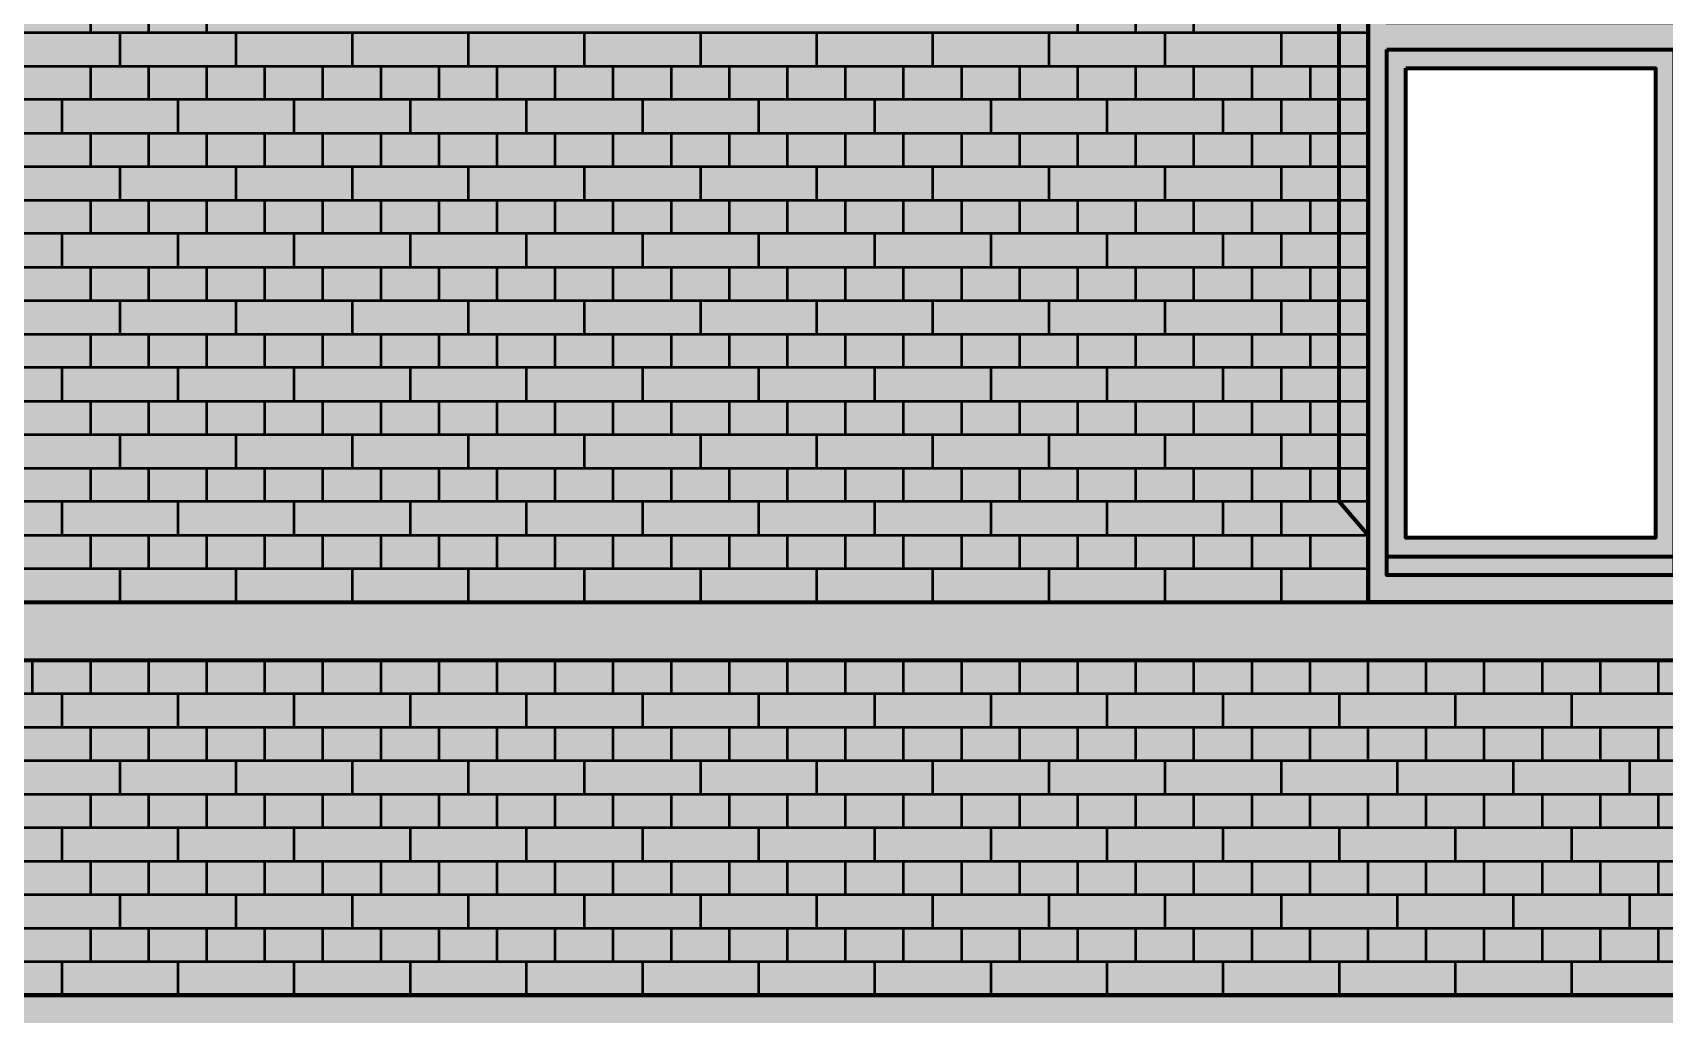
# Model space of a CAD drawing. Header units: millimetres. Extents: x 26 to 140, y 301 to 425.
# Drawn here: x 60.05 to 90.49, y 336.18 to 354.5 of the extents above; entities that cross this region are included whole.
import ezdxf

# ---------------------------------------------------------------- set-up
doc = ezdxf.new("R2010")
doc.units = ezdxf.units.MM
doc.linetypes.add('Volllinie', pattern=[0])
for name, color, linetype, lineweight, true_color in [('Fenster', 178, 'Continuous', 70, 0x000000), ('Fundament', 178, 'Continuous', 25, 0x000000), ('Rot', 178, 'Continuous', 70, 0x000000), ('Schwarz', 178, 'Continuous', 70, 0x000000), ('Zeichnung', 178, 'Continuous', 25, 0x000000)]:
    doc.layers.add(name, color=color, linetype=linetype, lineweight=lineweight, true_color=true_color)

# ---------------------------------------------------------------- blocks, each defined once
blk = doc.blocks.new('$GROUP$4')
at = {"layer": 'Fenster', "linetype": 'ByBlock', "lineweight": -2}
h = blk.add_hatch(color=0, dxfattribs=at)
edge = h.paths.add_edge_path(flags=0)
edge.add_arc((1.887321e-10, -6.075649656526845), 14.12569444517331, 91.01408768441712, 111.85463813492771, ccw=False)
edge.add_line((-0.2499999999950656, 8.047832334763697), (-0.24999999999505, 2.762544788655))
edge.add_line((-0.24999999999505, 2.762544788655), (-5.258333333335, 2.762544788655))
edge.add_line((-5.258333333335, 2.762544788655), (-5.258333333334998, 7.034848965262998))
edge = h.paths.add_edge_path(flags=0)
edge.add_arc((1.886842e-10, -6.075649656527265), 14.12569444517373, 68.1453618667224, 88.98591231707388, ccw=False)
edge.add_line((5.258333333334989, 7.034848965414406), (5.258333333335, 2.762544788655))
edge.add_line((5.258333333335, 2.762544788655), (0.2500000000049498, 2.762544788655))
edge.add_line((0.2500000000049498, 2.762544788655), (0.2500000000049594, 8.0478323347702))
h.paths.add_polyline_path([(-5.258333333335, 1.2125447886551), (-0.5999999999949601, 1.2125447886551), (-0.59999999999496, -7.549955211370701), (-5.258333333335, -7.5499552113707)], flags=0)
h.paths.add_polyline_path([(0.60000000000502, 1.2125447886551), (5.258333333335, 1.2125447886551), (5.258333333335, -7.549955211370701), (0.6000000000050196, -7.5499552113707)], flags=0)
edge = h.paths.add_edge_path(flags=0)
edge.add_line((-5.958333333335, -8.7499552113707), (5.958333333335, -8.7499552113707))
edge.add_line((5.958333333335, -8.7499552113707), (5.9583333333256, 7.500044788799901))
edge.add_arc((4.08972e-11, -6.075649659124306), 14.82569444755184, 66.30346752874787, 113.6965324714537)
edge.add_line((-5.958333333267677, 7.500044788724518), (-5.958333333335, -8.749955211370702))
at = {"layer": 'Fenster', "color": 0, "linetype": 'ByBlock', "lineweight": -2, "flags": 128}
for points in [[(-5.958333333335, -8.7499552113707), (5.958333333335, -8.7499552113707), (5.9583333333256, 7.5000447887999, 0.20979020974032), (-5.9583333332438, 7.5000447886701)], [(-5.258333333335, 7.034848965263, -0.09118553228414), (-0.24999999999505, 8.0478323347637), (-0.24999999999505, 2.762544788655), (-5.258333333335, 2.762544788655)], [(0.25000000000495, 8.0478323347702, -0.09118553228344), (5.258333333335, 7.0348489654144), (5.258333333335, 2.762544788655), (0.25000000000495, 2.762544788655)]]:
    blk.add_lwpolyline(points, format="xyb", close=True, dxfattribs=at)
blk.add_lwpolyline([(-5.608333333335, 7.2694740555302, -0.20158764920949), (5.608333333335, 7.2694740556888), (5.608333333335, 2.0625447886551), (-5.608333333335, 2.0625447886551), (-5.608333333335, 7.2694740555302)], format="xyb", dxfattribs=at)
at = {"layer": 'Fenster', "flags": 128}
for points in [[(-5.608333333335, 2.4125447886551), (5.608333333335, 2.4125447886551)], [(-5.608333333335, -7.8999552113708), (-0.24999999999505, -7.8999552113708)], [(0.25000000000495, -7.8999552113708), (5.608333333335, -7.8999552113708)]]:
    blk.add_lwpolyline(points, dxfattribs=at)
at = {"layer": 'Fenster', "color": 0, "linetype": 'ByBlock', "lineweight": -2, "flags": 128}
for points in [[(-5.608333333335, 1.5625447886551), (-0.24999999999505, 1.5625447886551), (-0.24999999999505, -8.2499552113707), (-5.608333333335, -8.2499552113707), (-5.608333333335, 1.5625447886551)], [(0.25000000000495, 1.5625447886551), (5.608333333335, 1.5625447886551), (5.608333333335, -8.2499552113707), (0.25000000000495, -8.2499552113707), (0.25000000000495, 1.5625447886551)]]:
    blk.add_lwpolyline(points, dxfattribs=at)
for points in [[(-5.258333333335, 1.2125447886551), (-0.59999999999496, 1.2125447886551), (-0.59999999999496, -7.5499552113707), (-5.258333333335, -7.5499552113707)], [(0.60000000000502, 1.2125447886551), (5.258333333335, 1.2125447886551), (5.258333333335, -7.5499552113707), (0.60000000000502, -7.5499552113707)]]:
    blk.add_lwpolyline(points, close=True, dxfattribs=at)

msp = doc.modelspace()

# ---------------------------------------------------------------- hatches: boundary and pattern name
at = {"layer": 'Fundament', "linetype": 'Volllinie', "lineweight": 50, "true_color": 0xccc4ba}
msp.add_hatch(color=9, dxfattribs=at).paths.add_polyline_path([(41.63263333328399, 332.54166666667), (41.63263333328399, 336.54166666667), (140.215966666614, 336.54166666667), (140.215966666614, 332.54166666667)], flags=0)
at = {"layer": 'Rot', "linetype": 'Volllinie', "lineweight": 70, "true_color": 0xcc3300}
h = msp.add_hatch(color=22, dxfattribs=at)
edge = h.paths.add_edge_path(flags=0)
edge.add_line((84.96596666661401, 343.87500000001), (84.96596666661401, 360.12500000001))
edge.add_arc((90.92429999992899, 346.5493055556329), 14.82569444438, 66.30346752314699, 113.6965324768685, ccw=False)
edge.add_line((96.88263333324215, 360.1250000000158), (96.88263333328399, 343.87500000001))
edge.add_line((96.88263333328399, 343.87500000001), (84.96596666661401, 343.87500000001))
edge = h.paths.add_edge_path(flags=0)
edge.add_line((87.13263333328399, 377.91666666668), (87.13263333328399, 393.54166666668))
edge.add_arc((90.924299999949, 382.3527777783834), 11.81388888832744, 71.27961839525898, 108.72038160474091, ccw=False)
edge.add_line((94.71596666661402, 393.54166666668), (94.71596666661401, 377.91666666668))
edge.add_line((94.71596666661401, 377.91666666668), (87.13263333328399, 377.91666666668))
edge = h.paths.add_edge_path(flags=0)
edge.add_line((82.25763333328399, 404.16666666671), (82.25763333328399, 411.97916666672))
edge.add_arc((85.236799999944, 405.1913194445243), 7.41284722219529, 66.30346752313602, 113.69653247686401, ccw=False)
edge.add_line((88.215966666604, 411.9791666667201), (88.215966666604, 404.16666666671))
edge.add_line((88.215966666604, 404.16666666671), (82.25763333328399, 404.16666666671))
edge = h.paths.add_edge_path(flags=0)
edge.add_line((92.54929999994397, 404.1666666667), (92.54929999994397, 411.97916666671))
edge.add_arc((95.52846666661898, 405.1913194445719), 7.412847222148506, 66.30346752285061, 113.69653247714939, ccw=False)
edge.add_line((98.507633333294, 411.9791666667099), (98.507633333294, 404.1666666667))
edge.add_line((98.507633333294, 404.1666666667), (92.54929999994397, 404.1666666667))
h.paths.add_polyline_path([(41.63263333328399, 336.54166666667), (140.215966666614, 336.54166666667), (140.215966666614, 404.16666666662), (105.007633333294, 404.16666666662), (105.007633333294, 415.41666666666), (95.63263333314399, 424.79166666681), (85.13263333339398, 424.79166666681), (75.757633333294, 415.41666666666), (75.757633333294, 404.16666666662), (41.63263333328399, 404.16666666662)], flags=0)

# ---------------------------------------------------------------- linework, layer by layer
at = {"layer": 'Schwarz', "flags": 128}
msp.add_lwpolyline([(41.63263333328399, 336.54166666667), (140.215966666614, 336.54166666667), (140.215966666614, 404.16666666662), (105.007633333294, 404.16666666662), (105.007633333294, 415.41666666666), (95.63263333314399, 424.79166666681), (85.13263333339398, 424.79166666681), (75.757633333294, 415.41666666666), (75.757633333294, 404.16666666662), (41.63263333328399, 404.16666666662)], close=True, dxfattribs=at)
msp.add_lwpolyline([(84.96596666661401, 343.87500000001), (84.96596666661401, 360.12500000001, -0.2097902097905), (96.88263333324397, 360.12500000002), (96.88263333328399, 343.87500000001)], format="xyb", close=True, dxfattribs=at)
at = {"layer": 'Schwarz', "color": 178, "linetype": 'Volllinie', "lineweight": 70, "true_color": 0x000000, "flags": 128}
msp.add_lwpolyline([(84.96596666661401, 345.12500000001), (84.42429999995397, 345.75000000001), (84.42429999995397, 358.25000000002), (84.96596666661401, 358.87500000001)], dxfattribs=at)
at = {"layer": 'Schwarz', "flags": 128}
for points in [[(41.63263333328399, 343.87500000001), (84.96596666661401, 343.87500000001)], [(41.63263333328399, 342.79166666667), (140.215966666614, 342.79166666667)]]:
    msp.add_lwpolyline(points, dxfattribs=at)
at = {"layer": 'Schwarz', "color": 178, "linetype": 'Volllinie', "lineweight": 70, "true_color": 0x000000, "flags": 128}
msp.add_lwpolyline([(41.63263333328399, 336.54166666667), (41.63263333328399, 332.54166666667), (140.215966666614, 332.54166666667), (140.215966666614, 336.54166666667)], close=True, dxfattribs=at)
at = {"layer": 'Zeichnung', "color": 1, "linetype": 'Volllinie', "lineweight": 50, "true_color": 0xff0000, "flags": 128}
for points in [[(61.13263333328399, 354.50000000001), (61.13263333328399, 355.12500000001)], [(62.21596666661401, 354.50000000001), (62.21596666661401, 355.12500000001)], [(63.29929999994397, 354.50000000001), (63.29929999994397, 355.12500000001)], [(79.54929999995397, 354.50000000001), (79.54929999995397, 355.12500000001)], [(80.63263333328399, 354.50000000001), (80.63263333328399, 355.12500000001)], [(81.71596666661401, 354.50000000001), (81.71596666661401, 355.12500000001)], [(41.63263333328399, 354.50000000001), (84.96596666661401, 354.50000000001)], [(61.67429999994397, 354.50000000001), (61.67429999994397, 353.87500000002)], [(63.84096666661401, 354.50000000001), (63.84096666661401, 353.87500000002)], [(66.00763333328399, 354.50000000001), (66.00763333328399, 353.87500000002)], [(68.17429999994397, 354.50000000001), (68.17429999994397, 353.87500000002)], [(70.34096666661401, 354.50000000001), (70.34096666661401, 353.87500000002)], [(72.50763333328399, 354.50000000001), (72.50763333328399, 353.87500000002)], [(74.67429999994397, 354.50000000001), (74.67429999994397, 353.87500000002)], [(76.84096666661401, 354.50000000001), (76.84096666661401, 353.87500000002)], [(79.00763333328399, 354.50000000001), (79.00763333328399, 353.87500000002)], [(81.17429999994397, 354.50000000001), (81.17429999994397, 353.87500000002)], [(83.34096666661401, 354.50000000001), (83.34096666661401, 353.87500000002)], [(41.63263333328399, 353.87500000001), (84.96596666661401, 353.87500000001)], [(61.13263333328399, 353.25000000001), (61.13263333328399, 353.87500000001)], [(62.21596666661401, 353.25000000001), (62.21596666661401, 353.87500000001)], [(63.29929999994397, 353.25000000001), (63.29929999994397, 353.87500000001)], [(64.38263333328399, 353.25000000001), (64.38263333328399, 353.87500000002)], [(65.46596666661401, 353.25000000001), (65.46596666661401, 353.87500000002)], [(66.54929999995397, 353.25000000001), (66.54929999995397, 353.87500000002)], [(67.63263333328399, 353.25000000001), (67.63263333328399, 353.87500000002)], [(68.71596666661401, 353.25000000001), (68.71596666661401, 353.87500000002)], [(69.79929999995397, 353.25000000002), (69.79929999995397, 353.87500000002)], [(70.88263333328399, 353.25000000002), (70.88263333328399, 353.87500000002)], [(71.96596666661401, 353.25000000002), (71.96596666661401, 353.87500000002)], [(73.04929999995397, 353.25000000002), (73.04929999995397, 353.87500000002)], [(74.13263333328399, 353.25000000002), (74.13263333328399, 353.87500000002)], [(75.21596666661401, 353.25000000002), (75.21596666661401, 353.87500000002)], [(76.29929999995397, 353.25000000002), (76.29929999995397, 353.87500000002)], [(77.38263333328399, 353.25000000002), (77.38263333328399, 353.87500000002)], [(78.46596666661401, 353.25000000002), (78.46596666661401, 353.87500000002)], [(79.54929999995397, 353.25000000001), (79.54929999995397, 353.87500000001)], [(80.63263333328399, 353.25000000001), (80.63263333328399, 353.87500000001)], [(81.71596666661401, 353.25000000001), (81.71596666661401, 353.87500000001)], [(82.79929999995397, 353.25000000001), (82.79929999995397, 353.87500000002)], [(83.88263333328399, 353.87500000002), (83.88263333328399, 353.25000000001)], [(84.96596666661401, 353.25000000001), (41.63263333328399, 353.25000000001)], [(60.59096666661401, 353.25000000001), (60.59096666661401, 352.62500000001)], [(62.75763333328399, 353.25000000001), (62.75763333328399, 352.62500000001)], [(64.92429999995397, 353.25000000001), (64.92429999995397, 352.62500000001)], [(67.09096666661401, 353.25000000001), (67.09096666661401, 352.62500000001)], [(69.25763333328399, 353.25000000001), (69.25763333328399, 352.62500000001)], [(71.42429999995397, 353.25000000001), (71.42429999995397, 352.62500000001)], [(73.59096666661401, 353.25000000001), (73.59096666661401, 352.62500000001)], [(75.75763333328399, 353.25000000001), (75.75763333328399, 352.62500000001)], [(77.92429999995397, 353.25000000001), (77.92429999995397, 352.62500000001)], [(80.09096666661401, 353.25000000001), (80.09096666661401, 352.62500000001)], [(82.25763333328399, 353.25000000001), (82.25763333328399, 352.62500000001)], [(83.34096666661401, 353.25000000001), (83.34096666661401, 352.62500000001)], [(41.63263333328399, 352.62500000001), (84.96596666661401, 352.62500000001)], [(61.13263333328399, 352.00000000002), (61.13263333328399, 352.62500000001)], [(62.21596666661401, 352.00000000002), (62.21596666661401, 352.62500000001)], [(63.29929999994397, 352.00000000002), (63.29929999994397, 352.62500000001)], [(64.38263333328399, 352.00000000002), (64.38263333328399, 352.62500000001)], [(65.46596666661401, 352.00000000002), (65.46596666661401, 352.62500000001)], [(66.54929999995397, 352.00000000002), (66.54929999995397, 352.62500000001)], [(67.63263333328399, 352.00000000002), (67.63263333328399, 352.62500000001)], [(68.71596666661401, 352.00000000002), (68.71596666661401, 352.62500000001)], [(69.79929999995397, 352.00000000002), (69.79929999995397, 352.62500000001)], [(70.88263333328399, 352.00000000002), (70.88263333328399, 352.62500000001)], [(71.96596666661401, 352.00000000002), (71.96596666661401, 352.62500000001)], [(73.04929999995397, 352.00000000002), (73.04929999995397, 352.62500000001)], [(74.13263333328399, 352.00000000002), (74.13263333328399, 352.62500000001)], [(75.21596666661401, 352.00000000002), (75.21596666661401, 352.62500000002)], [(76.29929999995397, 352.00000000002), (76.29929999995397, 352.62500000002)], [(77.38263333328399, 352.00000000002), (77.38263333328399, 352.62500000002)], [(78.46596666661401, 352.00000000002), (78.46596666661401, 352.62500000002)], [(79.54929999995397, 352.00000000002), (79.54929999995397, 352.62500000001)], [(80.63263333328399, 352.00000000002), (80.63263333328399, 352.62500000001)], [(81.71596666661401, 352.00000000002), (81.71596666661401, 352.62500000001)], [(82.79929999995397, 352.00000000002), (82.79929999995397, 352.62500000001)], [(83.88263333328399, 352.62500000002), (83.88263333328399, 352.00000000002)], [(41.63263333328399, 352.00000000002), (84.96596666661401, 352.00000000002)], [(61.67429999994397, 352.00000000002), (61.67429999994397, 351.37500000001)], [(63.84096666661401, 352.00000000002), (63.84096666661401, 351.37500000001)], [(66.00763333328399, 352.00000000002), (66.00763333328399, 351.37500000001)], [(68.17429999994397, 352.00000000002), (68.17429999994397, 351.37500000001)], [(70.34096666661401, 352.00000000002), (70.34096666661401, 351.37500000001)], [(72.50763333328399, 352.00000000002), (72.50763333328399, 351.37500000001)], [(74.67429999994397, 352.00000000002), (74.67429999994397, 351.37500000001)], [(76.84096666661401, 352.00000000002), (76.84096666661401, 351.37500000001)], [(79.00763333328399, 352.00000000002), (79.00763333328399, 351.37500000001)], [(81.17429999994397, 352.00000000002), (81.17429999994397, 351.37500000001)], [(83.34096666661401, 352.00000000002), (83.34096666661401, 351.37500000001)], [(41.63263333328399, 351.37500000001), (84.96596666661401, 351.37500000001)], [(61.13263333328399, 350.75000000001), (61.13263333328399, 351.37500000001)], [(62.21596666661401, 350.75000000001), (62.21596666661401, 351.37500000001)], [(63.29929999994397, 350.75000000001), (63.29929999994397, 351.37500000001)], [(64.38263333328399, 350.75000000001), (64.38263333328399, 351.37500000001)], [(65.46596666661401, 350.75000000001), (65.46596666661401, 351.37500000001)], [(66.54929999995397, 350.75000000001), (66.54929999995397, 351.37500000001)], [(67.63263333328399, 350.75000000001), (67.63263333328399, 351.37500000001)], [(68.71596666661401, 350.75000000001), (68.71596666661401, 351.37500000001)], [(69.79929999995397, 350.75000000001), (69.79929999995397, 351.37500000001)], [(70.88263333328399, 350.75000000001), (70.88263333328399, 351.37500000001)], [(71.96596666661401, 350.75000000001), (71.96596666661401, 351.37500000001)], [(73.04929999995397, 350.75000000001), (73.04929999995397, 351.37500000001)], [(74.13263333328399, 350.75000000001), (74.13263333328399, 351.37500000001)], [(75.21596666661401, 350.75000000001), (75.21596666661401, 351.37500000001)], [(76.29929999995397, 350.75000000001), (76.29929999995397, 351.37500000001)], [(77.38263333328399, 350.75000000001), (77.38263333328399, 351.37500000001)], [(78.46596666661401, 350.75000000001), (78.46596666661401, 351.37500000001)], [(79.54929999995397, 350.75000000001), (79.54929999995397, 351.37500000001)], [(80.63263333328399, 350.75000000001), (80.63263333328399, 351.37500000001)], [(81.71596666661401, 350.75000000001), (81.71596666661401, 351.37500000001)], [(82.79929999995397, 350.75000000001), (82.79929999995397, 351.37500000001)], [(83.88263333328399, 351.37500000001), (83.88263333328399, 350.75000000001)], [(84.96596666661401, 350.75000000001), (41.63263333328399, 350.75000000001)], [(60.59096666661401, 350.75000000001), (60.59096666661401, 350.12500000001)], [(62.75763333328399, 350.75000000001), (62.75763333328399, 350.12500000001)], [(64.92429999995397, 350.75000000001), (64.92429999995397, 350.12500000001)], [(67.09096666661401, 350.75000000001), (67.09096666661401, 350.12500000001)], [(69.25763333328399, 350.75000000001), (69.25763333328399, 350.12500000001)], [(71.42429999995397, 350.75000000001), (71.42429999995397, 350.12500000001)], [(73.59096666661401, 350.75000000001), (73.59096666661401, 350.12500000001)], [(75.75763333328399, 350.75000000001), (75.75763333328399, 350.12500000001)], [(77.92429999995397, 350.75000000001), (77.92429999995397, 350.12500000001)], [(80.09096666661401, 350.75000000001), (80.09096666661401, 350.12500000001)], [(82.25763333328399, 350.75000000001), (82.25763333328399, 350.12500000001)], [(83.34096666661401, 350.75000000001), (83.34096666661401, 350.12500000001)], [(41.63263333328399, 350.12500000001), (84.96596666661401, 350.12500000001)], [(61.13263333328399, 349.50000000001), (61.13263333328399, 350.12500000001)], [(62.21596666661401, 349.50000000001), (62.21596666661401, 350.12500000001)], [(63.29929999994397, 349.50000000001), (63.29929999994397, 350.12500000001)], [(64.38263333328399, 349.50000000001), (64.38263333328399, 350.12500000001)], [(65.46596666661401, 349.50000000001), (65.46596666661401, 350.12500000001)], [(66.54929999995397, 349.50000000001), (66.54929999995397, 350.12500000001)], [(67.63263333328399, 349.50000000001), (67.63263333328399, 350.12500000001)], [(68.71596666661401, 349.50000000001), (68.71596666661401, 350.12500000001)], [(69.79929999995397, 349.50000000001), (69.79929999995397, 350.12500000001)], [(70.88263333328399, 349.50000000001), (70.88263333328399, 350.12500000001)], [(71.96596666661401, 349.50000000001), (71.96596666661401, 350.12500000001)], [(73.04929999995397, 349.50000000001), (73.04929999995397, 350.12500000001)], [(74.13263333328399, 349.50000000001), (74.13263333328399, 350.12500000001)], [(75.21596666661401, 349.50000000001), (75.21596666661401, 350.12500000001)], [(76.29929999995397, 349.50000000001), (76.29929999995397, 350.12500000001)], [(77.38263333328399, 349.50000000001), (77.38263333328399, 350.12500000001)], [(78.46596666661401, 349.50000000001), (78.46596666661401, 350.12500000001)], [(79.54929999995397, 349.50000000001), (79.54929999995397, 350.12500000001)], [(80.63263333328399, 349.50000000001), (80.63263333328399, 350.12500000001)], [(81.71596666661401, 349.50000000001), (81.71596666661401, 350.12500000001)], [(82.79929999995397, 349.50000000001), (82.79929999995397, 350.12500000001)], [(83.88263333328399, 350.12500000001), (83.88263333328399, 349.50000000001)], [(41.63263333328399, 349.50000000001), (84.96596666661401, 349.50000000001)], [(61.67429999994397, 349.50000000001), (61.67429999994397, 348.87500000001)], [(63.84096666661401, 349.50000000001), (63.84096666661401, 348.87500000001)], [(66.00763333328399, 349.50000000001), (66.00763333328399, 348.87500000001)], [(68.17429999994397, 349.50000000001), (68.17429999994397, 348.87500000001)], [(70.34096666661401, 349.50000000001), (70.34096666661401, 348.87500000001)], [(72.50763333328399, 349.50000000001), (72.50763333328399, 348.87500000001)], [(74.67429999994397, 349.50000000001), (74.67429999994397, 348.87500000001)], [(76.84096666661401, 349.50000000001), (76.84096666661401, 348.87500000001)], [(79.00763333328399, 349.50000000001), (79.00763333328399, 348.87500000001)], [(81.17429999994397, 349.50000000001), (81.17429999994397, 348.87500000001)], [(83.34096666661401, 349.50000000001), (83.34096666661401, 348.87500000001)], [(41.63263333328399, 348.87500000001), (84.96596666661401, 348.87500000001)], [(61.13263333328399, 348.25000000001), (61.13263333328399, 348.87500000001)], [(62.21596666661401, 348.25000000001), (62.21596666661401, 348.87500000001)], [(63.29929999994397, 348.25000000001), (63.29929999994397, 348.87500000001)], [(64.38263333328399, 348.25000000001), (64.38263333328399, 348.87500000001)], [(65.46596666661401, 348.25000000001), (65.46596666661401, 348.87500000001)], [(66.54929999995397, 348.25000000001), (66.54929999995397, 348.87500000001)], [(67.63263333328399, 348.25000000001), (67.63263333328399, 348.87500000001)], [(68.71596666661401, 348.25000000001), (68.71596666661401, 348.87500000001)], [(69.79929999995397, 348.25000000001), (69.79929999995397, 348.87500000001)], [(70.88263333328399, 348.25000000001), (70.88263333328399, 348.87500000001)], [(71.96596666661401, 348.25000000001), (71.96596666661401, 348.87500000001)], [(73.04929999995397, 348.25000000001), (73.04929999995397, 348.87500000001)], [(74.13263333328399, 348.25000000001), (74.13263333328399, 348.87500000001)], [(75.21596666661401, 348.25000000001), (75.21596666661401, 348.87500000001)], [(76.29929999995397, 348.25000000001), (76.29929999995397, 348.87500000001)], [(77.38263333328399, 348.25000000001), (77.38263333328399, 348.87500000001)], [(78.46596666661401, 348.25000000001), (78.46596666661401, 348.87500000001)], [(79.54929999995397, 348.25000000001), (79.54929999995397, 348.87500000001)], [(80.63263333328399, 348.25000000001), (80.63263333328399, 348.87500000001)], [(81.71596666661401, 348.25000000001), (81.71596666661401, 348.87500000001)], [(82.79929999995397, 348.25000000001), (82.79929999995397, 348.87500000001)], [(83.88263333328399, 348.87500000001), (83.88263333328399, 348.25000000001)], [(84.96596666661401, 348.25000000001), (41.63263333328399, 348.25000000001)], [(60.59096666661401, 348.25000000001), (60.59096666661401, 347.62500000001)], [(62.75763333328399, 348.25000000001), (62.75763333328399, 347.62500000001)], [(64.92429999995397, 348.25000000001), (64.92429999995397, 347.62500000001)], [(67.09096666661401, 348.25000000001), (67.09096666661401, 347.62500000001)], [(69.25763333328399, 348.25000000001), (69.25763333328399, 347.62500000001)], [(71.42429999995397, 348.25000000001), (71.42429999995397, 347.62500000001)], [(73.59096666661401, 348.25000000001), (73.59096666661401, 347.62500000001)], [(75.75763333328399, 348.25000000001), (75.75763333328399, 347.62500000001)], [(77.92429999995397, 348.25000000001), (77.92429999995397, 347.62500000001)], [(80.09096666661401, 348.25000000001), (80.09096666661401, 347.62500000001)], [(82.25763333328399, 348.25000000001), (82.25763333328399, 347.62500000001)], [(83.34096666661401, 348.25000000001), (83.34096666661401, 347.62500000001)], [(41.63263333328399, 347.62500000001), (84.96596666661401, 347.62500000001)], [(61.13263333328399, 347.00000000001), (61.13263333328399, 347.62500000001)], [(62.21596666661401, 347.00000000001), (62.21596666661401, 347.62500000001)], [(63.29929999994397, 347.00000000001), (63.29929999994397, 347.62500000001)], [(64.38263333328399, 347.00000000001), (64.38263333328399, 347.62500000001)], [(65.46596666661401, 347.00000000001), (65.46596666661401, 347.62500000001)], [(66.54929999995397, 347.00000000001), (66.54929999995397, 347.62500000001)], [(67.63263333328399, 347.00000000001), (67.63263333328399, 347.62500000001)], [(68.71596666661401, 347.00000000001), (68.71596666661401, 347.62500000001)], [(69.79929999995397, 347.00000000001), (69.79929999995397, 347.62500000001)], [(70.88263333328399, 347.00000000001), (70.88263333328399, 347.62500000001)], [(71.96596666661401, 347.00000000001), (71.96596666661401, 347.62500000001)], [(73.04929999995397, 347.00000000001), (73.04929999995397, 347.62500000001)], [(74.13263333328399, 347.00000000001), (74.13263333328399, 347.62500000001)], [(75.21596666661401, 347.00000000001), (75.21596666661401, 347.62500000001)], [(76.29929999995397, 347.00000000001), (76.29929999995397, 347.62500000001)], [(77.38263333328399, 347.00000000001), (77.38263333328399, 347.62500000001)], [(78.46596666661401, 347.00000000001), (78.46596666661401, 347.62500000001)], [(79.54929999995397, 347.00000000001), (79.54929999995397, 347.62500000001)], [(80.63263333328399, 347.00000000001), (80.63263333328399, 347.62500000001)], [(81.71596666661401, 347.00000000001), (81.71596666661401, 347.62500000001)], [(82.79929999995397, 347.00000000001), (82.79929999995397, 347.62500000001)], [(83.88263333328399, 347.62500000001), (83.88263333328399, 347.00000000001)], [(41.63263333328399, 347.00000000001), (84.96596666661401, 347.00000000001)], [(61.67429999994397, 347.00000000001), (61.67429999994397, 346.37500000001)], [(63.84096666661401, 347.00000000001), (63.84096666661401, 346.37500000001)], [(66.00763333328399, 347.00000000001), (66.00763333328399, 346.37500000001)], [(68.17429999994397, 347.00000000001), (68.17429999994397, 346.37500000001)], [(70.34096666661401, 347.00000000001), (70.34096666661401, 346.37500000001)], [(72.50763333328399, 347.00000000001), (72.50763333328399, 346.37500000001)], [(74.67429999994397, 347.00000000001), (74.67429999994397, 346.37500000001)], [(76.84096666661401, 347.00000000001), (76.84096666661401, 346.37500000001)], [(79.00763333328399, 347.00000000001), (79.00763333328399, 346.37500000001)], [(81.17429999994397, 347.00000000001), (81.17429999994397, 346.37500000001)], [(83.34096666661401, 347.00000000001), (83.34096666661401, 346.37500000001)], [(41.63263333328399, 346.37500000001), (84.96596666661401, 346.37500000001)], [(61.13263333328399, 345.75000000001), (61.13263333328399, 346.37500000001)], [(62.21596666661401, 345.75000000001), (62.21596666661401, 346.37500000001)], [(63.29929999994397, 345.75000000001), (63.29929999994397, 346.37500000001)], [(64.38263333328399, 345.75000000001), (64.38263333328399, 346.37500000001)], [(65.46596666661401, 345.75000000001), (65.46596666661401, 346.37500000001)], [(66.54929999995397, 345.75000000001), (66.54929999995397, 346.37500000001)], [(67.63263333328399, 345.75000000001), (67.63263333328399, 346.37500000001)], [(68.71596666661401, 345.75000000001), (68.71596666661401, 346.37500000001)], [(69.79929999995397, 345.75000000001), (69.79929999995397, 346.37500000001)], [(70.88263333328399, 345.75000000001), (70.88263333328399, 346.37500000001)], [(71.96596666661401, 345.75000000001), (71.96596666661401, 346.37500000001)], [(73.04929999995397, 345.75000000001), (73.04929999995397, 346.37500000001)], [(74.13263333328399, 345.75000000001), (74.13263333328399, 346.37500000001)], [(75.21596666661401, 345.75000000001), (75.21596666661401, 346.37500000001)], [(76.29929999995397, 345.75000000001), (76.29929999995397, 346.37500000001)], [(77.38263333328399, 345.75000000001), (77.38263333328399, 346.37500000001)], [(78.46596666661401, 345.75000000001), (78.46596666661401, 346.37500000001)], [(79.54929999995397, 345.75000000001), (79.54929999995397, 346.37500000001)], [(80.63263333328399, 345.75000000001), (80.63263333328399, 346.37500000001)], [(81.71596666661401, 345.75000000001), (81.71596666661401, 346.37500000001)], [(82.79929999995397, 345.75000000001), (82.79929999995397, 346.37500000001)], [(83.88263333328399, 346.37500000001), (83.88263333328399, 345.75000000001)], [(84.96596666661401, 345.75000000001), (41.63263333328399, 345.75000000001)], [(60.59096666661401, 345.75000000001), (60.59096666661401, 345.12500000001)], [(62.75763333328399, 345.75000000001), (62.75763333328399, 345.12500000001)], [(64.92429999995397, 345.75000000001), (64.92429999995397, 345.12500000001)], [(67.09096666661401, 345.75000000001), (67.09096666661401, 345.12500000001)], [(69.25763333328399, 345.75000000001), (69.25763333328399, 345.12500000001)], [(71.42429999995397, 345.75000000001), (71.42429999995397, 345.12500000001)], [(73.59096666661401, 345.75000000001), (73.59096666661401, 345.12500000001)], [(75.75763333328399, 345.75000000001), (75.75763333328399, 345.12500000001)], [(77.92429999995397, 345.75000000001), (77.92429999995397, 345.12500000001)], [(80.09096666661401, 345.75000000001), (80.09096666661401, 345.12500000001)], [(82.25763333328399, 345.75000000001), (82.25763333328399, 345.12500000001)], [(83.34096666661401, 345.75000000001), (83.34096666661401, 345.12500000001)], [(41.63263333328399, 345.12500000001), (84.96596666661401, 345.12500000001)], [(61.13263333328399, 344.50000000001), (61.13263333328399, 345.12500000001)], [(62.21596666661401, 344.50000000001), (62.21596666661401, 345.12500000001)], [(63.29929999994397, 344.50000000001), (63.29929999994397, 345.12500000001)], [(64.38263333328399, 344.50000000001), (64.38263333328399, 345.12500000001)], [(65.46596666661401, 344.50000000001), (65.46596666661401, 345.12500000001)], [(66.54929999995397, 344.50000000001), (66.54929999995397, 345.12500000001)], [(67.63263333328399, 344.50000000001), (67.63263333328399, 345.12500000001)], [(68.71596666661401, 344.50000000001), (68.71596666661401, 345.12500000001)], [(69.79929999995397, 344.50000000001), (69.79929999995397, 345.12500000001)], [(70.88263333328399, 344.50000000001), (70.88263333328399, 345.12500000001)], [(71.96596666661401, 344.50000000001), (71.96596666661401, 345.12500000001)], [(73.04929999995397, 344.50000000001), (73.04929999995397, 345.12500000001)], [(74.13263333328399, 344.50000000001), (74.13263333328399, 345.12500000001)], [(75.21596666661401, 344.50000000001), (75.21596666661401, 345.12500000001)], [(76.29929999995397, 344.50000000001), (76.29929999995397, 345.12500000001)], [(77.38263333328399, 344.50000000001), (77.38263333328399, 345.12500000001)], [(78.46596666661401, 344.50000000001), (78.46596666661401, 345.12500000001)], [(79.54929999995397, 344.50000000001), (79.54929999995397, 345.12500000001)], [(80.63263333328399, 344.50000000001), (80.63263333328399, 345.12500000001)], [(81.71596666661401, 344.50000000001), (81.71596666661401, 345.12500000001)], [(82.79929999995397, 344.50000000001), (82.79929999995397, 345.12500000001)], [(83.88263333328399, 345.12500000001), (83.88263333328399, 344.50000000001)], [(41.63263333328399, 344.50000000001), (84.96596666661401, 344.50000000001)], [(61.67429999994397, 344.50000000001), (61.67429999994397, 343.87500000001)], [(63.84096666661401, 344.50000000001), (63.84096666661401, 343.87500000001)], [(66.00763333328399, 344.50000000001), (66.00763333328399, 343.87500000001)], [(68.17429999994397, 344.50000000001), (68.17429999994397, 343.87500000001)], [(70.34096666661401, 344.50000000001), (70.34096666661401, 343.87500000001)], [(72.50763333328399, 344.50000000001), (72.50763333328399, 343.87500000001)], [(74.67429999994397, 344.50000000001), (74.67429999994397, 343.87500000001)], [(76.84096666661401, 344.50000000001), (76.84096666661401, 343.87500000001)], [(79.00763333328399, 344.50000000001), (79.00763333328399, 343.87500000001)], [(81.17429999994397, 344.50000000001), (81.17429999994397, 343.87500000001)], [(83.34096666661401, 344.50000000001), (83.34096666661401, 343.87500000001)], [(60.04929999995397, 342.16666666668), (60.04929999995397, 342.79166666668)], [(61.13263333328399, 342.16666666668), (61.13263333328399, 342.79166666667)], [(62.21596666661401, 342.16666666668), (62.21596666661401, 342.79166666667)], [(63.29929999995397, 342.16666666668), (63.29929999995397, 342.79166666667)], [(64.38263333328399, 342.16666666668), (64.38263333328399, 342.79166666668)], [(65.46596666661401, 342.16666666668), (65.46596666661401, 342.79166666668)], [(66.54929999995397, 342.16666666668), (66.54929999995397, 342.79166666668)], [(67.63263333328399, 342.16666666668), (67.63263333328399, 342.79166666668)], [(68.71596666661401, 342.16666666668), (68.71596666661401, 342.79166666668)], [(69.79929999995397, 342.16666666668), (69.79929999995397, 342.79166666668)], [(70.88263333328399, 342.16666666668), (70.88263333328399, 342.79166666668)], [(71.96596666661401, 342.16666666668), (71.96596666661401, 342.79166666668)], [(73.04929999995397, 342.16666666668), (73.04929999995397, 342.79166666668)], [(74.13263333328399, 342.16666666668), (74.13263333328399, 342.79166666668)], [(75.21596666661401, 342.16666666668), (75.21596666661401, 342.79166666668)], [(76.29929999995397, 342.16666666668), (76.29929999995397, 342.79166666668)], [(77.38263333328399, 342.16666666668), (77.38263333328399, 342.79166666668)], [(78.46596666661401, 342.16666666668), (78.46596666661401, 342.79166666668)], [(79.54929999995397, 342.16666666668), (79.54929999995397, 342.79166666667)], [(80.63263333328399, 342.16666666668), (80.63263333328399, 342.79166666667)], [(81.71596666661401, 342.16666666668), (81.71596666661401, 342.79166666667)], [(82.79929999995397, 342.16666666668), (82.79929999995397, 342.79166666668)], [(83.88263333328399, 342.16666666668), (83.88263333328399, 342.79166666668)], [(84.96596666661401, 342.16666666668), (84.96596666661401, 342.79166666668)], [(86.04929999995397, 342.16666666668), (86.04929999995397, 342.79166666668)], [(87.13263333328399, 342.16666666668), (87.13263333328399, 342.79166666668)], [(88.21596666661401, 342.16666666668), (88.21596666661401, 342.79166666668)], [(89.29929999995397, 342.16666666668), (89.29929999995397, 342.79166666668)], [(90.38263333328399, 342.16666666668), (90.38263333328399, 342.79166666668)], [(41.63263333328399, 342.16666666667), (140.215966666614, 342.16666666667)], [(60.59096666661401, 342.16666666667), (60.59096666661401, 341.54166666668)], [(62.75763333328399, 342.16666666667), (62.75763333328399, 341.54166666668)], [(64.92429999995397, 342.16666666667), (64.92429999995397, 341.54166666668)], [(67.09096666661401, 342.16666666667), (67.09096666661401, 341.54166666668)], [(69.25763333328399, 342.16666666667), (69.25763333328399, 341.54166666668)], [(71.42429999995397, 342.16666666667), (71.42429999995397, 341.54166666668)], [(73.59096666661401, 342.16666666667), (73.59096666661401, 341.54166666668)], [(75.75763333328399, 342.16666666667), (75.75763333328399, 341.54166666668)], [(77.92429999995397, 342.16666666667), (77.92429999995397, 341.54166666668)], [(80.09096666661401, 342.16666666667), (80.09096666661401, 341.54166666668)], [(82.25763333328399, 342.16666666667), (82.25763333328399, 341.54166666668)], [(84.42429999995397, 342.16666666667), (84.42429999995397, 341.54166666668)], [(86.59096666661401, 342.16666666667), (86.59096666661401, 341.54166666668)], [(88.75763333328399, 342.16666666667), (88.75763333328399, 341.54166666668)], [(41.63263333328399, 341.54166666668), (140.215966666614, 341.54166666668)], [(61.13263333328399, 340.91666666667), (61.13263333328399, 341.54166666668)], [(62.21596666661401, 340.91666666667), (62.21596666661401, 341.54166666668)], [(63.29929999994397, 340.91666666667), (63.29929999994397, 341.54166666668)], [(64.38263333328399, 340.91666666667), (64.38263333328399, 341.54166666668)], [(65.46596666661401, 340.91666666667), (65.46596666661401, 341.54166666668)], [(66.54929999995397, 340.91666666667), (66.54929999995397, 341.54166666668)], [(67.63263333328399, 340.91666666667), (67.63263333328399, 341.54166666668)], [(68.71596666661401, 340.91666666667), (68.71596666661401, 341.54166666668)], [(69.79929999995397, 340.91666666668), (69.79929999995397, 341.54166666668)], [(70.88263333328399, 340.91666666668), (70.88263333328399, 341.54166666668)], [(71.96596666661401, 340.91666666668), (71.96596666661401, 341.54166666668)], [(73.04929999995397, 340.91666666668), (73.04929999995397, 341.54166666668)], [(74.13263333328399, 340.91666666668), (74.13263333328399, 341.54166666668)], [(75.21596666661401, 340.91666666668), (75.21596666661401, 341.54166666668)], [(76.29929999995397, 340.91666666668), (76.29929999995397, 341.54166666668)], [(77.38263333328399, 340.91666666668), (77.38263333328399, 341.54166666668)], [(78.46596666661401, 340.91666666668), (78.46596666661401, 341.54166666668)], [(79.54929999995397, 340.91666666667), (79.54929999995397, 341.54166666668)], [(80.63263333328399, 340.91666666667), (80.63263333328399, 341.54166666668)], [(81.71596666661401, 340.91666666667), (81.71596666661401, 341.54166666668)], [(82.79929999995397, 340.91666666667), (82.79929999995397, 341.54166666668)], [(83.88263333328399, 340.91666666667), (83.88263333328399, 341.54166666668)], [(84.96596666661401, 340.91666666667), (84.96596666661401, 341.54166666668)], [(86.04929999995397, 340.91666666667), (86.04929999995397, 341.54166666668)], [(87.13263333328399, 340.91666666667), (87.13263333328399, 341.54166666668)], [(88.21596666661401, 340.91666666668), (88.21596666661401, 341.54166666668)], [(89.29929999995397, 340.91666666668), (89.29929999995397, 341.54166666668)], [(90.38263333328399, 340.91666666668), (90.38263333328399, 341.54166666668)], [(41.63263333328399, 340.91666666667), (140.215966666614, 340.91666666667)], [(61.67429999994397, 340.91666666667), (61.67429999994397, 340.29166666668)], [(63.84096666661401, 340.91666666667), (63.84096666661401, 340.29166666668)], [(66.00763333328399, 340.91666666667), (66.00763333328399, 340.29166666668)], [(68.17429999994397, 340.91666666667), (68.17429999994397, 340.29166666668)], [(70.34096666661401, 340.91666666667), (70.34096666661401, 340.29166666668)], [(72.50763333328399, 340.91666666667), (72.50763333328399, 340.29166666668)], [(74.67429999994397, 340.91666666667), (74.67429999994397, 340.29166666668)], [(76.84096666661401, 340.91666666667), (76.84096666661401, 340.29166666668)], [(79.00763333328399, 340.91666666667), (79.00763333328399, 340.29166666668)], [(81.17429999994397, 340.91666666667), (81.17429999994397, 340.29166666668)], [(83.34096666661401, 340.91666666667), (83.34096666661401, 340.29166666668)], [(85.50763333328399, 340.91666666667), (85.50763333328399, 340.29166666668)], [(87.67429999994397, 340.91666666667), (87.67429999994397, 340.29166666668)], [(89.84096666661401, 340.91666666667), (89.84096666661401, 340.29166666668)], [(41.63263333328399, 340.29166666667), (140.215966666614, 340.29166666667)], [(61.13263333328399, 339.66666666667), (61.13263333328399, 340.29166666667)], [(62.21596666661401, 339.66666666667), (62.21596666661401, 340.29166666667)], [(63.29929999994397, 339.66666666667), (63.29929999994397, 340.29166666667)], [(64.38263333328399, 339.66666666668), (64.38263333328399, 340.29166666668)], [(65.46596666661401, 339.66666666668), (65.46596666661401, 340.29166666668)], [(66.54929999995397, 339.66666666668), (66.54929999995397, 340.29166666668)], [(67.63263333328399, 339.66666666668), (67.63263333328399, 340.29166666668)], [(68.71596666661401, 339.66666666668), (68.71596666661401, 340.29166666668)], [(69.79929999995397, 339.66666666668), (69.79929999995397, 340.29166666668)], [(70.88263333328399, 339.66666666668), (70.88263333328399, 340.29166666668)], [(71.96596666661401, 339.66666666668), (71.96596666661401, 340.29166666668)], [(73.04929999995397, 339.66666666668), (73.04929999995397, 340.29166666668)], [(74.13263333328399, 339.66666666668), (74.13263333328399, 340.29166666668)], [(75.21596666661401, 339.66666666668), (75.21596666661401, 340.29166666668)], [(76.29929999995397, 339.66666666668), (76.29929999995397, 340.29166666668)], [(77.38263333328399, 339.66666666668), (77.38263333328399, 340.29166666668)], [(78.46596666661401, 339.66666666668), (78.46596666661401, 340.29166666668)], [(79.54929999995397, 339.66666666667), (79.54929999995397, 340.29166666667)], [(80.63263333328399, 339.66666666667), (80.63263333328399, 340.29166666667)], [(81.71596666661401, 339.66666666667), (81.71596666661401, 340.29166666667)], [(82.79929999995397, 339.66666666668), (82.79929999995397, 340.29166666668)], [(83.88263333328399, 339.66666666668), (83.88263333328399, 340.29166666668)], [(84.96596666661401, 339.66666666668), (84.96596666661401, 340.29166666668)], [(86.04929999995397, 339.66666666668), (86.04929999995397, 340.29166666668)], [(87.13263333328399, 339.66666666668), (87.13263333328399, 340.29166666668)], [(88.21596666661401, 339.66666666668), (88.21596666661401, 340.29166666668)], [(89.29929999995397, 339.66666666668), (89.29929999995397, 340.29166666668)], [(90.38263333328399, 339.66666666668), (90.38263333328399, 340.29166666668)], [(41.63263333328399, 339.66666666667), (140.215966666614, 339.66666666667)], [(60.59096666661401, 339.66666666667), (60.59096666661401, 339.04166666667)], [(62.75763333328399, 339.66666666667), (62.75763333328399, 339.04166666667)], [(64.92429999995397, 339.66666666667), (64.92429999995397, 339.04166666667)], [(67.09096666661401, 339.66666666667), (67.09096666661401, 339.04166666667)], [(69.25763333328399, 339.66666666667), (69.25763333328399, 339.04166666667)], [(71.42429999995397, 339.66666666667), (71.42429999995397, 339.04166666667)], [(73.59096666661401, 339.66666666667), (73.59096666661401, 339.04166666667)], [(75.75763333328399, 339.66666666667), (75.75763333328399, 339.04166666667)], [(77.92429999995397, 339.66666666667), (77.92429999995397, 339.04166666667)], [(80.09096666661401, 339.66666666667), (80.09096666661401, 339.04166666667)], [(82.25763333328399, 339.66666666667), (82.25763333328399, 339.04166666667)], [(84.42429999995397, 339.66666666667), (84.42429999995397, 339.04166666667)], [(86.59096666661401, 339.66666666667), (86.59096666661401, 339.04166666667)], [(88.75763333328399, 339.66666666667), (88.75763333328399, 339.04166666667)], [(41.63263333328399, 339.04166666667), (140.215966666614, 339.04166666667)], [(61.13263333328399, 338.41666666667), (61.13263333328399, 339.04166666667)], [(62.21596666661401, 338.41666666667), (62.21596666661401, 339.04166666667)], [(63.29929999994397, 338.41666666667), (63.29929999994397, 339.04166666667)], [(64.38263333328399, 338.41666666668), (64.38263333328399, 339.04166666667)], [(65.46596666661401, 338.41666666668), (65.46596666661401, 339.04166666667)], [(66.54929999995397, 338.41666666668), (66.54929999995397, 339.04166666667)], [(67.63263333328399, 338.41666666668), (67.63263333328399, 339.04166666667)], [(68.71596666661401, 338.41666666668), (68.71596666661401, 339.04166666667)], [(69.79929999995397, 338.41666666668), (69.79929999995397, 339.04166666668)], [(70.88263333328399, 338.41666666668), (70.88263333328399, 339.04166666668)], [(71.96596666661401, 338.41666666668), (71.96596666661401, 339.04166666668)], [(73.04929999995397, 338.41666666668), (73.04929999995397, 339.04166666668)], [(74.13263333328399, 338.41666666668), (74.13263333328399, 339.04166666668)], [(75.21596666661401, 338.41666666668), (75.21596666661401, 339.04166666668)], [(76.29929999995397, 338.41666666668), (76.29929999995397, 339.04166666668)], [(77.38263333328399, 338.41666666668), (77.38263333328399, 339.04166666668)], [(78.46596666661401, 338.41666666668), (78.46596666661401, 339.04166666668)], [(79.54929999995397, 338.41666666667), (79.54929999995397, 339.04166666667)], [(80.63263333328399, 338.41666666667), (80.63263333328399, 339.04166666667)], [(81.71596666661401, 338.41666666667), (81.71596666661401, 339.04166666667)], [(82.79929999995397, 338.41666666668), (82.79929999995397, 339.04166666667)], [(83.88263333328399, 338.41666666668), (83.88263333328399, 339.04166666667)], [(84.96596666661401, 338.41666666668), (84.96596666661401, 339.04166666667)], [(86.04929999995397, 338.41666666668), (86.04929999995397, 339.04166666667)], [(87.13263333328399, 338.41666666668), (87.13263333328399, 339.04166666667)], [(88.21596666661401, 338.41666666668), (88.21596666661401, 339.04166666668)], [(89.29929999995397, 338.41666666668), (89.29929999995397, 339.04166666668)], [(90.38263333328399, 338.41666666668), (90.38263333328399, 339.04166666668)], [(41.63263333328399, 338.41666666667), (140.215966666614, 338.41666666667)], [(61.67429999994397, 338.41666666667), (61.67429999994397, 337.79166666668)], [(63.84096666661401, 338.41666666667), (63.84096666661401, 337.79166666668)], [(66.00763333328399, 338.41666666667), (66.00763333328399, 337.79166666668)], [(68.17429999994397, 338.41666666667), (68.17429999994397, 337.79166666668)], [(70.34096666661401, 338.41666666667), (70.34096666661401, 337.79166666668)], [(72.50763333328399, 338.41666666667), (72.50763333328399, 337.79166666668)], [(74.67429999994397, 338.41666666667), (74.67429999994397, 337.79166666668)], [(76.84096666661401, 338.41666666667), (76.84096666661401, 337.79166666668)], [(79.00763333328399, 338.41666666667), (79.00763333328399, 337.79166666668)], [(81.17429999994397, 338.41666666667), (81.17429999994397, 337.79166666668)], [(83.34096666661401, 338.41666666667), (83.34096666661401, 337.79166666668)], [(85.50763333328399, 338.41666666667), (85.50763333328399, 337.79166666668)], [(87.67429999994397, 338.41666666667), (87.67429999994397, 337.79166666668)], [(89.84096666661401, 338.41666666667), (89.84096666661401, 337.79166666668)], [(41.63263333328399, 337.79166666667), (140.215966666614, 337.79166666667)], [(61.13263333328399, 337.16666666667), (61.13263333328399, 337.79166666667)], [(62.21596666661401, 337.16666666667), (62.21596666661401, 337.79166666667)], [(63.29929999994397, 337.16666666667), (63.29929999994397, 337.79166666667)], [(64.38263333328399, 337.16666666667), (64.38263333328399, 337.79166666668)], [(65.46596666661401, 337.16666666667), (65.46596666661401, 337.79166666668)], [(66.54929999995397, 337.16666666667), (66.54929999995397, 337.79166666668)], [(67.63263333328399, 337.16666666667), (67.63263333328399, 337.79166666668)], [(68.71596666661401, 337.16666666667), (68.71596666661401, 337.79166666668)], [(69.79929999995397, 337.16666666667), (69.79929999995397, 337.79166666668)], [(70.88263333328399, 337.16666666667), (70.88263333328399, 337.79166666668)], [(71.96596666661401, 337.16666666667), (71.96596666661401, 337.79166666668)], [(73.04929999995397, 337.16666666667), (73.04929999995397, 337.79166666668)], [(74.13263333328399, 337.16666666667), (74.13263333328399, 337.79166666668)], [(75.21596666661401, 337.16666666668), (75.21596666661401, 337.79166666668)], [(76.29929999995397, 337.16666666668), (76.29929999995397, 337.79166666668)], [(77.38263333328399, 337.16666666668), (77.38263333328399, 337.79166666668)], [(78.46596666661401, 337.16666666668), (78.46596666661401, 337.79166666668)], [(79.54929999995397, 337.16666666667), (79.54929999995397, 337.79166666667)], [(80.63263333328399, 337.16666666667), (80.63263333328399, 337.79166666667)], [(81.71596666661401, 337.16666666667), (81.71596666661401, 337.79166666667)], [(82.79929999995397, 337.16666666667), (82.79929999995397, 337.79166666668)], [(83.88263333328399, 337.16666666667), (83.88263333328399, 337.79166666668)], [(84.96596666661401, 337.16666666667), (84.96596666661401, 337.79166666668)], [(86.04929999995397, 337.16666666667), (86.04929999995397, 337.79166666668)], [(87.13263333328399, 337.16666666667), (87.13263333328399, 337.79166666668)], [(88.21596666661401, 337.16666666667), (88.21596666661401, 337.79166666668)], [(89.29929999995397, 337.16666666667), (89.29929999995397, 337.79166666668)], [(90.38263333328399, 337.16666666667), (90.38263333328399, 337.79166666668)], [(41.63263333328399, 337.16666666667), (140.215966666614, 337.16666666667)], [(60.59096666661401, 337.16666666667), (60.59096666661401, 336.54166666667)], [(62.75763333328399, 337.16666666667), (62.75763333328399, 336.54166666667)], [(64.92429999995397, 337.16666666667), (64.92429999995397, 336.54166666667)], [(67.09096666661401, 337.16666666667), (67.09096666661401, 336.54166666667)], [(69.25763333328399, 337.16666666667), (69.25763333328399, 336.54166666667)], [(71.42429999995397, 337.16666666667), (71.42429999995397, 336.54166666667)], [(73.59096666661401, 337.16666666667), (73.59096666661401, 336.54166666667)], [(75.75763333328399, 337.16666666667), (75.75763333328399, 336.54166666667)], [(77.92429999995397, 337.16666666667), (77.92429999995397, 336.54166666667)], [(80.09096666661401, 337.16666666667), (80.09096666661401, 336.54166666667)], [(82.25763333328399, 337.16666666667), (82.25763333328399, 336.54166666667)], [(84.42429999995397, 337.16666666667), (84.42429999995397, 336.54166666667)], [(86.59096666661401, 337.16666666667), (86.59096666661401, 336.54166666667)], [(88.75763333328399, 337.16666666667), (88.75763333328399, 336.54166666667)]]:
    msp.add_lwpolyline(points, dxfattribs=at)

# ---------------------------------------------------------------- block references
at = {"layer": 'Fenster', "color": 178, "linetype": 'Volllinie', "lineweight": 70, "true_color": 0x000000}
msp.add_blockref('$GROUP$4', (90.92429999995397, 352.62495521138), dxfattribs=at)

doc.saveas('drawing.dxf')
